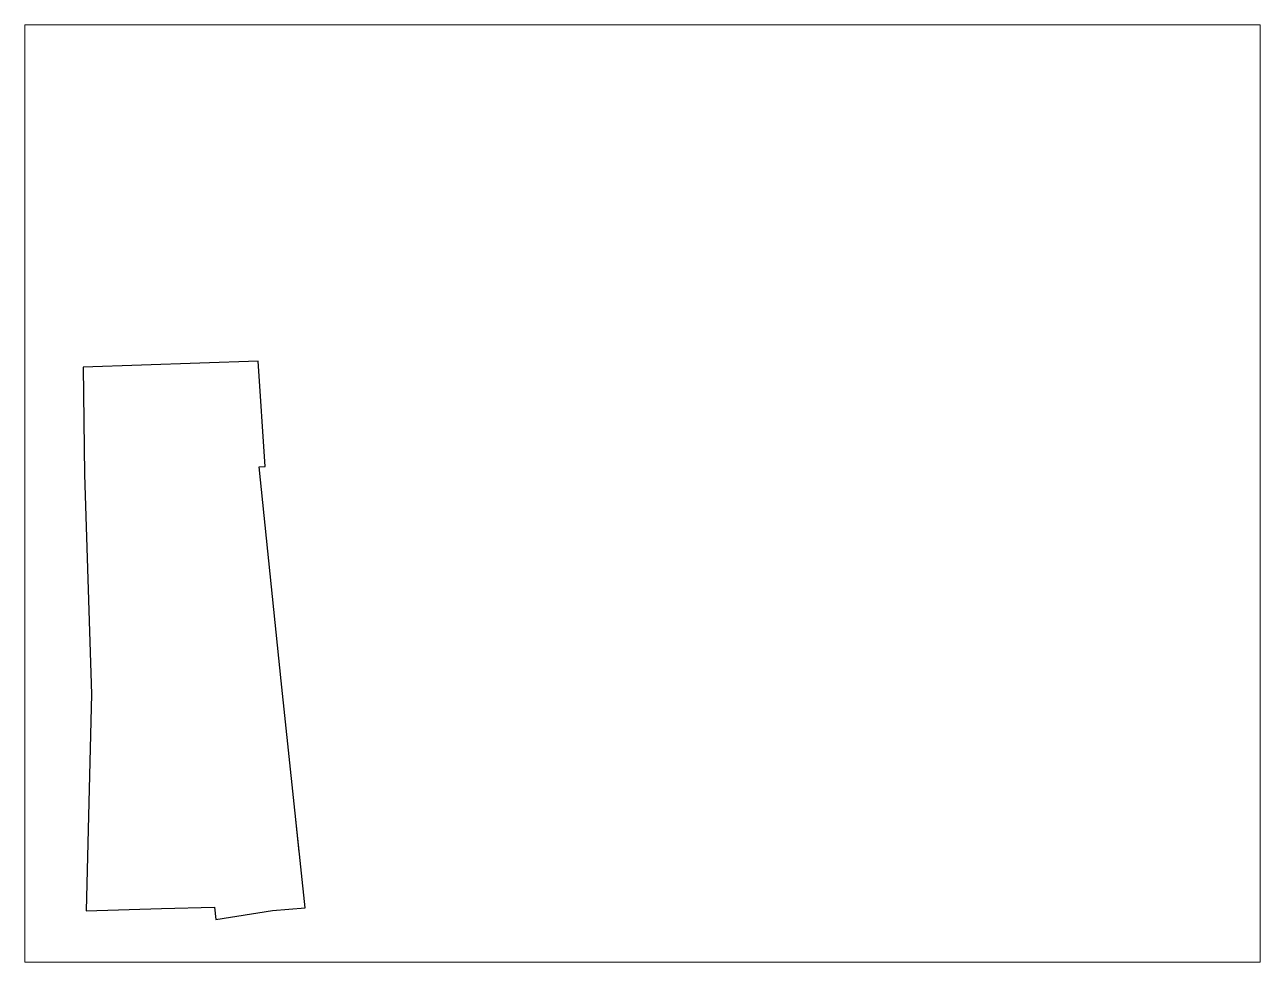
# Paper-space layout 'Layout1' of a CAD drawing. Header units: millimetres. Extents: x 26 to 231, y 20 to 176.
# The model-space entities are those that its viewports show. They can reach past a viewport. Long polylines and large blocks are cut down to what shows.
import ezdxf

# ---------------------------------------------------------------- set-up
doc = ezdxf.new("R2010")
doc.units = ezdxf.units.MM
doc.layers.add('CVL_CUADCON_TIT', color=1, linetype='Continuous')

msp = doc.modelspace()

# ---------------------------------------------------------------- linework, layer by layer
at = {"layer": 'CVL_CUADCON_TIT', "color": 7, "lineweight": 5, "ltscale": 0.5}
for p, q in [((613100.939, 1318857.306), (613088.95, 1318856.893)), ((613102.515, 1318835.41), (613103.716, 1318823.695))]:
    msp.add_line(p, q, dxfattribs=at)
at = {"layer": 'CVL_CUADCON_TIT', "color": 7, "lineweight": 5, "ltscale": 0.5, "flags": 128}
msp.add_lwpolyline([(613100.939, 1318857.306), (613088.95, 1318856.893), (613089.038, 1318849.547), (613089.508, 1318834.495), (613089.161, 1318819.658), (613094.323, 1318819.813), (613097.944, 1318819.91), (613098.041, 1318819.078), (613101.924, 1318819.684), (613104.141, 1318819.869), (613102.514, 1318835.415), (613101.001, 1318850.069), (613101.401, 1318850.083), (613100.939, 1318857.306)], dxfattribs=at)
at = {"layer": 'CVL_CUADCON_TIT'}
msp.add_lwpolyline([(613101.001, 1318850.069), (613101.401, 1318850.083), (613100.939, 1318857.306), (613088.95, 1318856.893), (613089.038, 1318849.547), (613089.508, 1318834.495), (613089.161, 1318819.658), (613094.323, 1318819.813), (613097.944, 1318819.91), (613098.041, 1318819.078), (613101.924, 1318819.684), (613104.141, 1318819.869), (613102.514, 1318835.415)], close=True, dxfattribs=at)

psp = doc.layouts.get("Layout1")

# ---------------------------------------------------------------- viewports
at = {"layer": '0'}
psp.add_viewport(center=(128.5, 97.5), size=(205.6, 156), view_center_point=(613127.253, 1318848.238), view_height=64.20217, dxfattribs=at)

doc.saveas('drawing.dxf')
